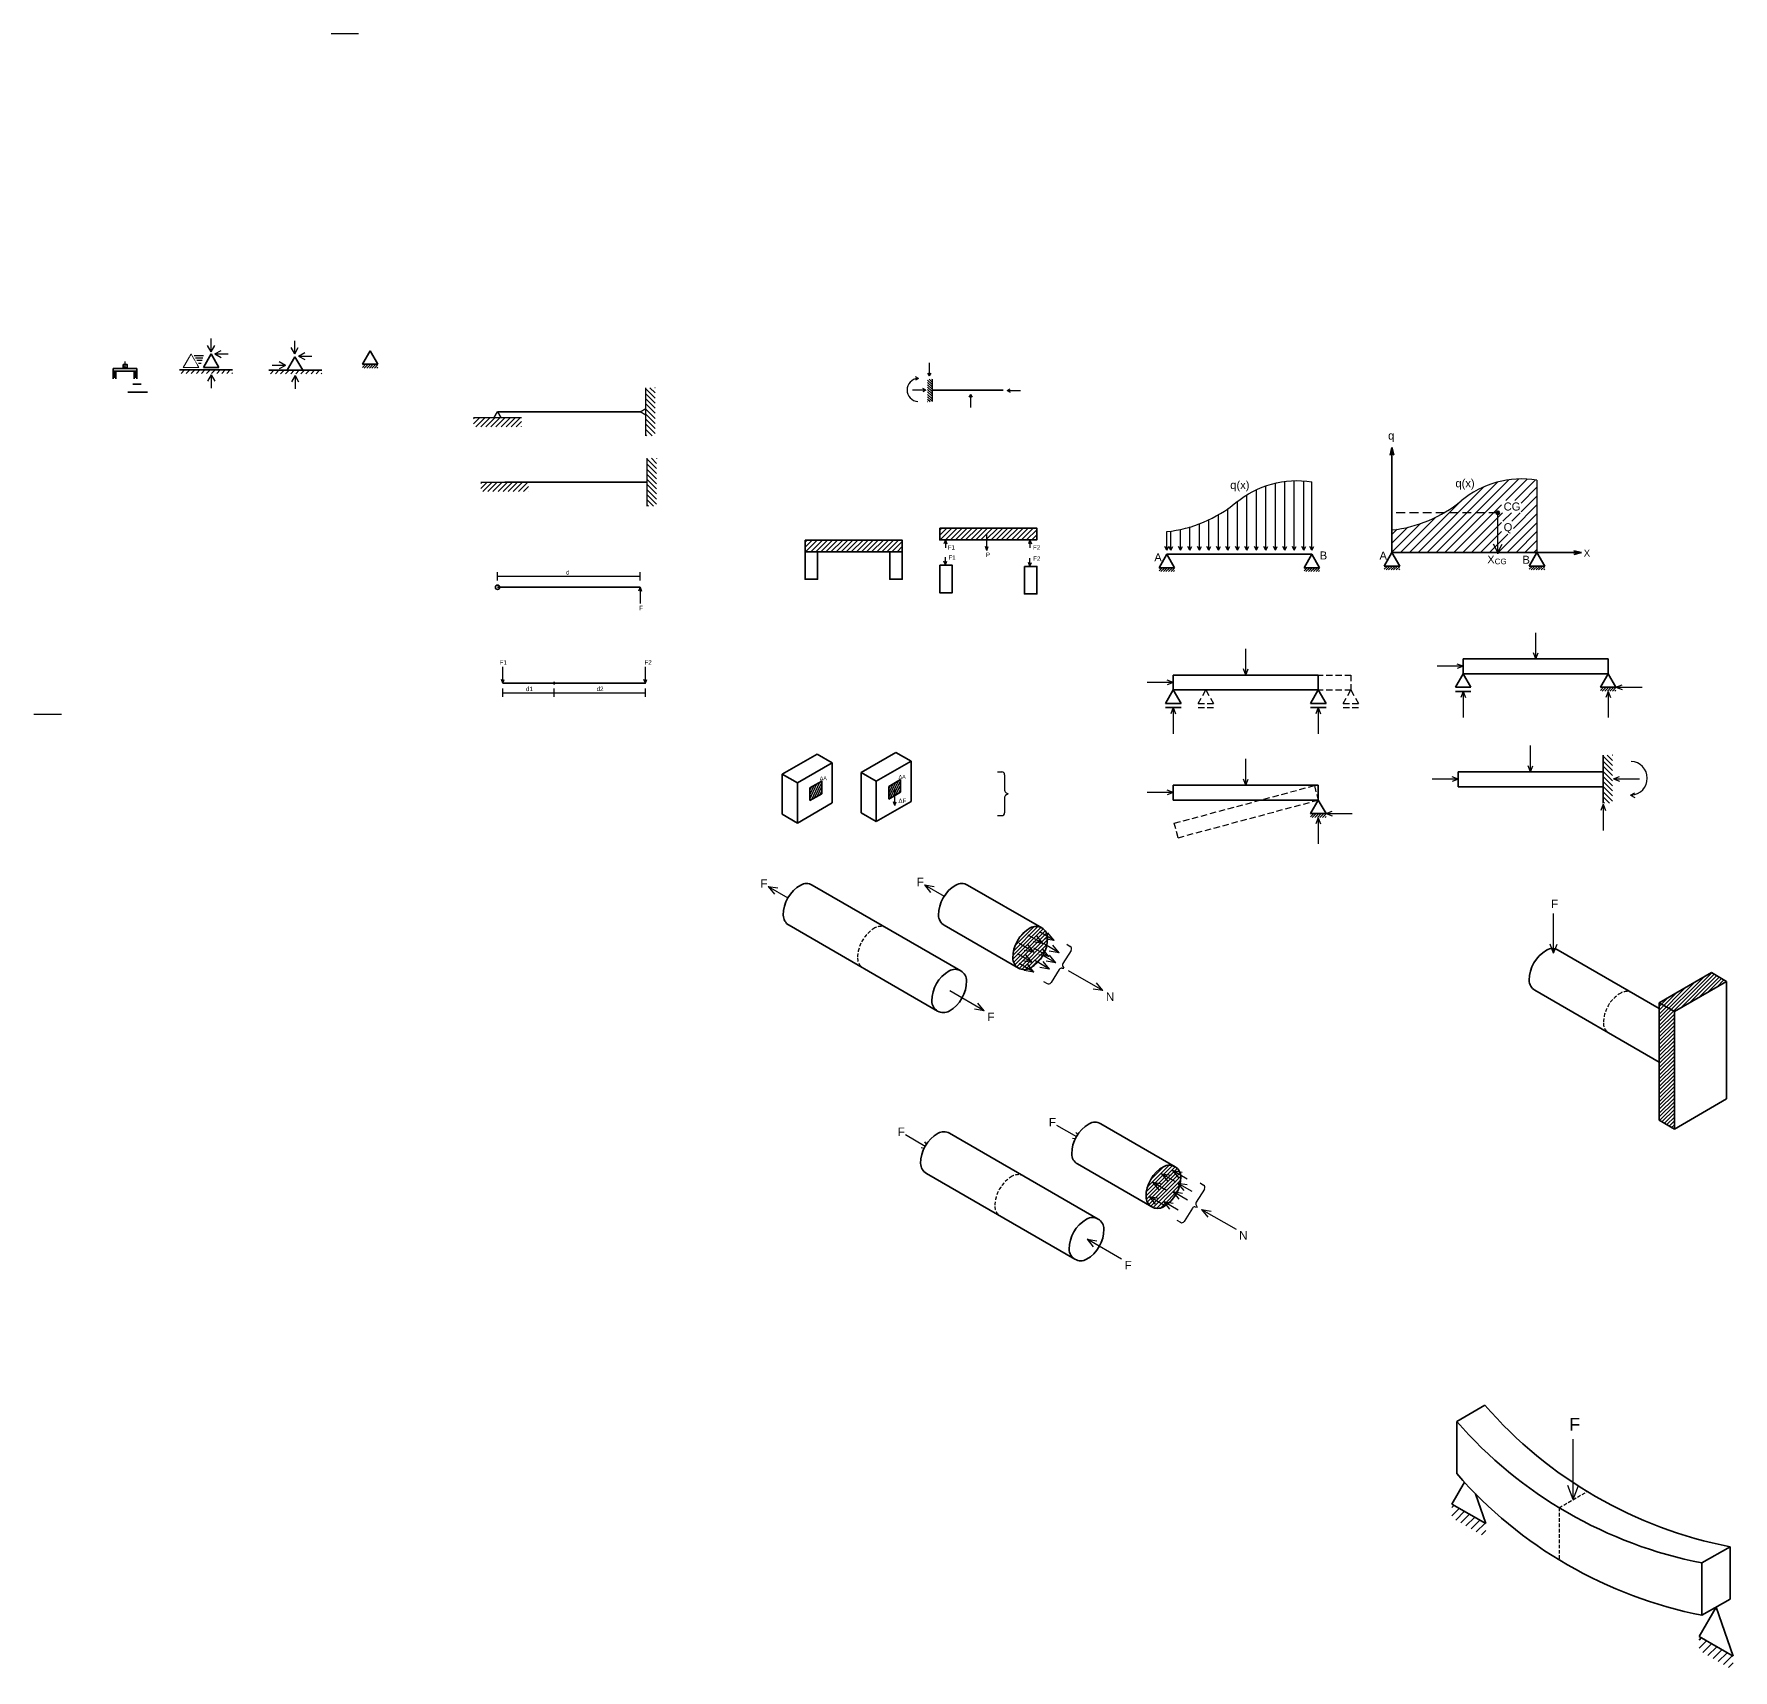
# Model space of a CAD drawing. Header units: millimetres. Extents: x 169 to 2712, y -404 to 335.
# Drawn here: x 169 to 769, y -243 to 335 of the extents above; entities that cross this region are included whole.
import ezdxf

# ---------------------------------------------------------------- set-up
doc = ezdxf.new("R2010")
doc.units = ezdxf.units.MM
doc.linetypes.add('HIDDEN2', pattern=[4.675, 3.175, -1.5])
doc.layers.add('l1', color=7, linetype='Continuous', lineweight=35)
doc.layers.add('l2', color=1, linetype='Continuous', lineweight=30)
doc.styles.get("Standard").update_dxf_attribs({"font": 'txt.shx'})

msp = doc.modelspace()

# ---------------------------------------------------------------- hatches: boundary and pattern name
h = msp.add_hatch()
h.set_pattern_fill('ANSI31', color=256, scale=0.1874, angle=270, style=0)
h.set_pattern_definition([(315, (391.9107, 340.825), (0.4207241, 0.4207241), [])])
h.paths.add_polyline_path([(486.06, 210.54), (486.06, 207.97), (486.06, 205.28), (484.52, 205.28), (484.52, 213.22), (486.06, 213.22)])
h = msp.add_hatch()
h.set_pattern_fill('ANSI31', color=256, scale=0.4, angle=90, style=0)
h.set_pattern_definition([(135, (585.8133, -79.1683), (-0.8980256, -0.8980256), [])])
h.paths.add_polyline_path([(384.84, 198.92), (384.84, 204.41), (384.84, 210.15), (388.14, 210.15), (388.14, 193.19), (384.84, 193.19)])
h = msp.add_hatch()
h.set_pattern_fill('ANSI31', color=256, scale=0.4, style=0)
h.set_pattern_definition([(45, (51.63, -1.2919), (-0.8980256, 0.8980256), [])])
h.paths.add_polyline_path([(329.72, 199.68), (335.21, 199.68), (340.94, 199.68), (340.94, 196.38), (323.99, 196.38), (323.99, 199.68)])
h = msp.add_hatch()
h.set_pattern_fill('ANSI31', color=256, scale=0.4, angle=90, style=0)
h.set_pattern_definition([(135, (586.3533, -104.0783), (-0.8980256, -0.8980256), [])])
h.paths.add_polyline_path([(385.38, 174.01), (385.38, 179.5), (385.38, 185.24), (388.68, 185.24), (388.68, 168.28), (385.38, 168.28)])
h = msp.add_hatch()
h.set_pattern_fill('ANSI31', color=256, scale=0.4, style=0)
h.set_pattern_definition([(45, (54.1612, -24.2106), (-0.8980256, 0.8980256), [])])
h.paths.add_polyline_path([(332.25, 176.76), (337.74, 176.76), (343.47, 176.76), (343.47, 173.46), (326.52, 173.46), (326.52, 176.76)])
h = msp.add_hatch()
h.set_pattern_fill('ANSI31', color=256, scale=0.7, style=0)
h.paths.add_polyline_path([(667.06, 165.95), (685.47, 165.95, 0.414214), (686.06, 165.35), (686.06, 151.91), (648.66, 151.91), (648.66, 159.9, 0.106777)])
h.paths.add_polyline_path([(678.31, 173.72, -0.166737), (699.91, 177.52), (699.91, 151.91), (686.06, 151.91), (686.06, 165.35, 2.414214), (685.47, 165.95), (667.06, 165.95, 0.040294), (673.11, 170.18, -0.041852), (677.75, 173.4), (678.31, 173.4)])
h.paths.add_polyline_path([(687.43, 158.47), (691.6, 158.47), (691.6, 162.98), (687.43, 162.98)], flags=16)
h.paths.add_polyline_path([(687.43, 165.97), (694.32, 165.97), (694.32, 170.31), (687.43, 170.31)], flags=16)
h = msp.add_hatch(color=256)
h.paths.add_polyline_path([(685.47, 165.95, -2.414214), (686.06, 165.35), (686.06, 165.95)])
h.paths.add_polyline_path([(685.47, 165.95), (686.06, 165.95), (686.06, 165.35, -0.414214)])
h = msp.add_hatch()
h.set_pattern_fill('ANSI31', color=256, scale=0.4, style=0)
h.paths.add_polyline_path([(441.19, 156.35), (475.49, 156.35), (475.49, 152.2), (471.14, 152.2), (445.59, 152.2), (441.19, 152.2)])
h = msp.add_hatch()
h.set_pattern_fill('ANSI31', color=256, scale=0.4, style=0)
h.set_pattern_definition([(45, (47.606, 4.1989), (-0.8980256, 0.8980256), [])])
h.paths.add_polyline_path([(488.79, 160.55), (523.1, 160.55), (523.1, 156.4), (488.79, 156.4)])
msp.add_hatch(color=256).paths.add_polyline_path([(352.76, 105.74, 1), (352.2, 105.74, 1)])
h = msp.add_hatch()
h.set_pattern_fill('ANSI31', color=256, scale=0.2, angle=20, style=0)
h.paths.add_polyline_path([(442.88, 68.71), (447.02, 71.1), (447.05, 71.1), (447.05, 66.67), (442.88, 64.26)])
h = msp.add_hatch()
h.set_pattern_fill('ANSI31', color=256, scale=0.2, angle=20, style=0)
h.set_pattern_definition([(65, (27.8735, 0.536), (-0.57550544, 0.2683626), [])])
h.paths.add_polyline_path([(470.75, 69.25), (474.89, 71.64), (474.92, 71.64), (474.92, 67.21), (470.75, 64.8)])
h = msp.add_hatch()
h.set_pattern_fill('ANSI31', color=256, scale=0.3, style=0)
h.paths.add_polyline_path([(514.61, 8.58, -0.267949), (520.76, 19.23, -0.267949), (524.86, 19.23, -0.234932), (526.88, 16.19, -0.031062), (526.91, 15.68, -0.009283), (526.9, 15.23, -0.046422), (526.61, 12.97, -0.045876), (525.91, 10.82, -0.01578), (525.58, 10.12, -0.013606), (525.27, 9.53, -0.001469), (525.23, 9.47, -0.060699), (523.43, 7.1, -0.06543), (520.91, 5.12, -0.00347), (520.76, 5.03, -0.038212), (520.2, 4.76, -0.227408), (516.66, 5.03, -0.267949)])
h = msp.add_hatch()
h.set_pattern_fill('ANSI31', color=256, scale=0.3, style=0)
h.paths.add_polyline_path([(743.15, -7.2), (761.6, 3.45), (766.94, 0.36), (748.49, -10.29)])
h.paths.add_polyline_path([(743.15, -7.2), (748.49, -10.29), (748.49, -51.83), (743.15, -48.74), (743.15, -28.17), (743.15, -9.23)])
h = msp.add_hatch()
h.set_pattern_fill('ANSI31', color=256, scale=0.3, style=0)
h.paths.add_polyline_path([(561.71, -75.79, -0.267949), (567.86, -65.14, -0.267949), (571.96, -65.14, -0.15223), (573.61, -66.93), (571.1, -66.52), (573.98, -68.18, -0.031061), (574.01, -68.69, -0.048722), (573.78, -71.07), (572.86, -70.92), (573.6, -71.82, -0.051603), (572.71, -74.19), (571.16, -73.93), (572.17, -75.16, -0.070404), (569.96, -77.81), (567.86, -77.47), (568.86, -78.69, -0.024264), (567.86, -79.34, -0.267949), (563.76, -79.34, -0.267949)])
at = {"layer": 'l1'}
h = msp.add_hatch(dxfattribs=at)
h.set_pattern_fill('ANSI31', color=256, scale=0.4, style=0)
h.paths.add_polyline_path([(220.07, 216.45), (238.73, 216.45), (238.73, 215.22), (220.07, 215.22)])
h = msp.add_hatch(dxfattribs=at)
h.set_pattern_fill('ANSI31', color=256, scale=0.4, style=0)
h.set_pattern_definition([(45, (31.5661, -0.1191), (-0.8980256, 0.8980256), [])])
h.paths.add_polyline_path([(251.63, 216.33), (270.3, 216.33), (270.3, 215.1), (251.63, 215.1)])
h = msp.add_hatch(dxfattribs=at)
h.set_pattern_fill('ANSI31', color=256, scale=0.2, style=0)
h.paths.add_polyline_path([(284.7, 218.48), (290.19, 218.48), (290.19, 217.1), (284.7, 217.1)])
h = msp.add_hatch(dxfattribs=at)
h.set_pattern_fill('ANSI31', color=256, scale=1.057, angle=45, style=0)
h.paths.add_polyline_path([(686.27, 165.95, 1), (685.86, 165.95, 1)])
h = msp.add_hatch(dxfattribs=at)
h.set_pattern_fill('ANSI31', color=256, scale=0.2, style=0)
h.set_pattern_definition([(45, (281.60866, -71.9204), (-0.4490128, 0.4490128), [])])
h.paths.add_polyline_path([(566.31, 146.56), (571.8, 146.56), (571.8, 145.18), (566.31, 145.18)])
h = msp.add_hatch(dxfattribs=at)
h.set_pattern_fill('ANSI31', color=256, scale=0.2, style=0)
h.set_pattern_definition([(45, (332.8664, -71.9204), (-0.4490128, 0.4490128), [])])
h.paths.add_polyline_path([(617.57, 146.56), (623.06, 146.56), (623.06, 145.18), (617.57, 145.18)])
h = msp.add_hatch(dxfattribs=at)
h.set_pattern_fill('ANSI31', color=256, scale=0.2, style=0)
h.set_pattern_definition([(45, (361.2089, -71.3174), (-0.4490128, 0.4490128), [])])
h.paths.add_polyline_path([(645.91, 147.16), (651.4, 147.16), (651.4, 145.78), (645.91, 145.78)])
h = msp.add_hatch(dxfattribs=at)
h.set_pattern_fill('ANSI31', color=256, scale=0.2, style=0)
h.set_pattern_definition([(45, (412.4667, -71.3174), (-0.4490128, 0.4490128), [])])
h.paths.add_polyline_path([(697.17, 147.16), (702.66, 147.16), (702.66, 145.78), (697.17, 145.78)])
h = msp.add_hatch(dxfattribs=at)
h.set_pattern_fill('ANSI31', color=256, scale=0.2, style=0)
h.set_pattern_definition([(45, (437.66004, -114.1662), (-0.4490128, 0.4490128), [])])
h.paths.add_polyline_path([(722.36, 104.31), (727.85, 104.31), (727.85, 102.93), (722.36, 102.93)])
h = msp.add_hatch(dxfattribs=at)
h.set_pattern_fill('ANSI31', color=256, scale=0.4, angle=90, style=0)
h.set_pattern_definition([(135, (924.2673, -209.026), (-0.8980256, -0.8980256), [])])
h.paths.add_polyline_path([(723.3, 69.07), (723.3, 74.55), (723.3, 80.29), (726.59, 80.29), (726.59, 63.33), (723.3, 63.33)])
h = msp.add_hatch(dxfattribs=at)
h.set_pattern_fill('ANSI31', color=256, scale=0.2, style=0)
h.set_pattern_definition([(45, (335.1445, -158.7906), (-0.4490128, 0.4490128), [])])
h.paths.add_polyline_path([(619.85, 59.69), (625.34, 59.69), (625.34, 58.31), (619.85, 58.31)])
h = msp.add_hatch(dxfattribs=at)
h.set_pattern_fill('ANSI31', color=256, scale=0.638137, style=0)
h.set_pattern_definition([(45, (-119.4965, 82.3208), (-1.4326586, 1.4326586), [])])
h.paths.add_polyline_path([(669.85, -184.36), (681.86, -191.3), (681.86, -196.19), (669.85, -189.25)])
h = msp.add_hatch(dxfattribs=at)
h.set_pattern_fill('ANSI31', color=256, scale=0.638137, style=0)
h.set_pattern_definition([(45, (-32.1396, 35.4723), (-1.4326586, 1.4326586), [])])
h.paths.add_polyline_path([(757.21, -231.21), (769.22, -238.15), (769.22, -243.03), (757.21, -236.1)])

# ---------------------------------------------------------------- linework, layer by layer
for p, q in [((283.32, 335.19), (273.6, 335.19)), ((225.17, 221.57), (228.54, 221.57)), ((225.68, 220.72), (228.27, 220.72)), ((226.14, 219.93), (228.01, 219.93)), ((226.76, 218.85), (227.66, 218.85)), ((486.06, 213.22), (486.06, 205.28)), ((384.84, 193.19), (384.84, 210.15)), ((323.99, 199.68), (340.94, 199.68)), ((331.32, 199.68), (332.47, 201.67)), ((332.47, 201.67), (333.62, 199.68)), ((382.85, 201.67), (384.84, 202.82)), ((384.84, 200.52), (382.85, 201.67)), ((385.38, 168.28), (385.38, 185.24)), ((326.52, 176.76), (343.47, 176.76)), ((699.91, 177.52), (699.91, 151.91)), ((648.66, 159.9), (648.66, 151.91)), ((332.47, 142.09), (332.47, 145.01)), ((382.85, 142.09), (382.85, 145.01)), ((332.47, 143.55), (382.85, 143.55)), ((334.25, 103.85), (334.25, 100.93)), ((334.25, 102.39), (352.49, 102.39)), ((352.49, 100.93), (352.49, 103.85)), ((352.49, 102.39), (384.77, 102.39)), ((384.77, 100.93), (384.77, 103.85)), ((178.31, 94.63), (168.59, 94.63)), ((509.26, 74.4), (510.73, 74.4)), ((511.73, 73.4), (511.73, 67.9)), ((512.26, 67.02), (512.92, 66.66)), ((512.26, 66.31), (512.92, 66.66)), ((511.73, 65.43), (511.73, 59.93)), ((509.26, 58.93), (510.73, 58.93)), ((533.72, 13.48), (534.95, 12.7)), ((494.82, 4.9), (491.56, 6.78)), ((535.27, 11.32), (532.36, 6.66)), ((525.51, 0.35), (526.75, -0.42)), ((531.05, 4.56), (528.13, -0.1)), ((531.96, 5.03), (532.71, 4.98)), ((532.34, 5.63), (532.71, 4.98)), ((580.81, -70.89), (582.05, -71.67)), ((582.37, -73.04), (579.45, -77.71)), ((572.61, -84.02), (573.85, -84.79)), ((578.14, -79.81), (575.23, -84.47)), ((579.06, -79.34), (579.81, -79.39)), ((579.44, -78.74), (579.81, -79.39))]:
    msp.add_line(p, q)
at = {"linetype": 'HIDDEN2'}
msp.add_line((686.06, 165.95), (648.66, 165.95), dxfattribs=at)
at = {"linetype": 'HIDDEN2', "ltscale": 0.7}
for p, q in [((582.86, 108.63), (634.12, 108.63)), ((634.12, 108.63), (634.12, 103.34)), ((580.11, 98.58), (582.86, 103.34)), ((582.86, 103.34), (634.12, 103.34)), ((582.86, 103.34), (585.6, 98.58)), ((631.37, 98.58), (634.12, 103.34)), ((634.12, 103.34), (636.86, 98.58)), ((580.11, 98.58), (585.6, 98.58)), ((580.11, 97.11), (585.6, 97.11)), ((631.37, 98.58), (636.86, 98.58)), ((631.37, 97.11), (636.86, 97.11)), ((571.72, 56.25), (621.22, 69.55)), ((621.22, 69.55), (622.59, 64.44)), ((573.09, 51.14), (622.59, 64.44)), ((573.09, 51.14), (571.72, 56.25))]:
    msp.add_line(p, q, dxfattribs=at)
for centre, radius, start, end in [((694.65, 144.13), 33.81, 81.04862, 129.59511), ((643.87, 205.52), 45.87, 275.98638, 309.59511), ((510.73, 73.4), 1, 0, 90), ((512.73, 67.9), 1, 180, 241.92751), ((512.73, 65.43), 1, 118.07249, 180), ((510.73, 59.93), 1, 270, 0), ((534.42, 11.85), 1, 327.99595, 57.99595), ((533.2, 6.13), 1, 147.99595, 209.92346), ((531.9, 4.03), 1, 86.06843, 147.99595), ((527.28, 0.43), 1, 237.99595, 327.99595), ((581.52, -72.51), 1, 327.99595, 57.99595), ((580.3, -78.24), 1, 147.99595, 209.92346), ((578.99, -80.34), 1, 86.06843, 147.99595), ((574.38, -83.94), 1, 237.99595, 327.99595)]:
    msp.add_arc(centre, radius, start, end)
at = {"layer": 'l1'}
for p, q in [((284.7, 218.48), (287.45, 223.23)), ((287.45, 223.23), (290.19, 218.48)), ((196.62, 217), (204.95, 217)), ((196.62, 217), (196.62, 216.04)), ((204.95, 217), (204.95, 216.04)), ((220.07, 216.45), (238.73, 216.45)), ((228.48, 217.34), (231.22, 222.09)), ((228.48, 217.34), (233.97, 217.34)), ((231.22, 222.09), (233.97, 217.34)), ((251.63, 216.33), (270.3, 216.33)), ((258.1, 216.33), (260.84, 221.09)), ((258.1, 216.33), (263.59, 216.33)), ((260.84, 221.09), (263.59, 216.33)), ((284.7, 218.48), (290.19, 218.48)), ((196.62, 216.04), (204.95, 216.04)), ((196.62, 216.04), (196.62, 213.32)), ((197.58, 216.04), (197.58, 213.32)), ((203.49, 211.38), (206.48, 211.38)), ((204, 216.04), (204, 213.32)), ((204.95, 216.04), (204.95, 213.32)), ((201.73, 208.55), (208.78, 208.55)), ((486.06, 209.25), (511.26, 209.25)), ((332.47, 201.67), (382.85, 201.67)), ((648.66, 189), (648.02, 186.37)), ((648.66, 151.91), (648.66, 189)), ((648.66, 189), (649.29, 186.37)), ((335, 176.76), (385.38, 176.76)), ((566.31, 146.56), (569.06, 151.31)), ((569.06, 151.31), (620.31, 151.31)), ((569.06, 151.31), (571.8, 146.56)), ((617.57, 146.56), (620.31, 151.31)), ((620.31, 151.31), (623.06, 146.56)), ((645.91, 147.16), (648.66, 151.91)), ((648.66, 151.91), (715.6, 151.91)), ((648.66, 151.91), (651.4, 147.16)), ((686.06, 152.44), (686.06, 151.47)), ((697.17, 147.16), (699.91, 151.91)), ((699.91, 151.91), (702.66, 147.16)), ((715.6, 151.91), (712.96, 152.55)), ((715.6, 151.91), (712.96, 151.28)), ((566.31, 146.56), (571.8, 146.56)), ((617.57, 146.56), (623.06, 146.56)), ((645.91, 147.16), (651.4, 147.16)), ((697.17, 147.16), (702.66, 147.16)), ((332.47, 139.65), (382.85, 139.65)), ((673.85, 109.07), (673.85, 114.36)), ((673.85, 114.36), (725.11, 114.36)), ((725.11, 114.36), (725.11, 109.07)), ((571.33, 103.34), (571.33, 108.63)), ((571.33, 108.63), (622.59, 108.63)), ((622.59, 108.63), (622.59, 103.34)), ((671.11, 104.31), (673.85, 109.07)), ((673.85, 109.07), (725.11, 109.07)), ((673.85, 109.07), (676.59, 104.31)), ((722.36, 104.31), (725.11, 109.07)), ((725.11, 109.07), (727.85, 104.31)), ((334.34, 105.74), (352.2, 105.74)), ((352.76, 105.74), (384.73, 105.74)), ((568.59, 98.58), (571.33, 103.34)), ((571.33, 103.34), (622.59, 103.34)), ((571.33, 103.34), (574.08, 98.58)), ((619.85, 98.58), (622.59, 103.34)), ((622.59, 103.34), (625.34, 98.58)), ((671.11, 104.31), (676.59, 104.31)), ((671.11, 102.84), (676.59, 102.84)), ((722.36, 104.31), (727.85, 104.31)), ((568.59, 98.58), (574.08, 98.58)), ((568.59, 97.11), (574.08, 97.11)), ((619.85, 98.58), (625.34, 98.58)), ((619.85, 97.11), (625.34, 97.11)), ((433.13, 73.6), (445.43, 80.71)), ((445.43, 80.71), (450.77, 77.62)), ((461, 74.14), (473.3, 81.24)), ((466.34, 71.06), (478.64, 78.16)), ((473.3, 81.24), (478.64, 78.16)), ((478.64, 63.96), (478.64, 78.16)), ((723.3, 63.33), (723.3, 80.29)), ((433.13, 59.4), (433.13, 73.6)), ((433.13, 73.6), (438.47, 70.52)), ((438.47, 70.52), (450.77, 77.62)), ((450.77, 63.42), (450.77, 77.62)), ((461, 59.94), (461, 74.14)), ((461, 74.14), (466.34, 71.06)), ((672.04, 69.17), (672.04, 74.46)), ((672.04, 74.46), (723.3, 74.46)), ((723.3, 74.46), (723.3, 69.17)), ((438.47, 56.32), (438.47, 70.52)), ((442.88, 68.71), (447.05, 71.12)), ((442.88, 64.26), (442.88, 68.71)), ((442.88, 64.26), (447.05, 66.67)), ((447.05, 66.67), (447.05, 71.12)), ((466.34, 56.85), (466.34, 71.06)), ((470.75, 69.25), (474.92, 71.66)), ((470.75, 64.8), (470.75, 69.25)), ((470.75, 64.8), (474.92, 67.21)), ((474.92, 67.21), (474.92, 71.66)), ((571.33, 64.44), (571.33, 69.73)), ((571.33, 69.73), (622.59, 69.73)), ((622.59, 69.73), (622.59, 64.44)), ((672.04, 69.17), (723.3, 69.17)), ((438.47, 56.32), (450.77, 63.42)), ((466.34, 56.85), (478.64, 63.96)), ((571.33, 64.44), (622.59, 64.44)), ((619.85, 59.69), (622.59, 64.44)), ((622.59, 64.44), (625.34, 59.69)), ((438.47, 56.32), (433.13, 59.4)), ((466.34, 56.85), (461, 59.94)), ((619.85, 59.69), (625.34, 59.69)), ((443.73, 34.39), (496.24, 4.07)), ((498.61, 34.39), (524.86, 19.23)), ((488.04, -10.13), (435.53, 20.19)), ((516.66, 5.03), (490.41, 20.19)), ((707.41, 11.4), (743.15, -9.23)), ((743.15, -7.2), (761.6, 3.45)), ((748.49, -10.29), (766.94, 0.36)), ((761.6, 3.45), (766.94, 0.36)), ((766.94, -41.18), (766.94, 0.36)), ((743.15, -28.17), (699.21, -2.8)), ((743.15, -48.74), (743.15, -7.2)), ((743.15, -7.2), (748.49, -10.29)), ((748.49, -51.83), (748.49, -10.29)), ((748.49, -51.83), (766.94, -41.18)), ((492.28, -53.35), (544.79, -83.67)), ((545.71, -49.98), (571.96, -65.14)), ((748.49, -51.83), (743.15, -48.74)), ((563.76, -79.34), (537.51, -64.18)), ((536.59, -97.87), (484.08, -67.55)), ((671.55, -155.15), (681.47, -149.42)), ((671.55, -155.15), (671.55, -173.61)), ((669.85, -184.36), (674.29, -176.67)), ((669.85, -184.36), (681.86, -191.3)), ((681.86, -191.3), (678.23, -180.81)), ((758.25, -205.21), (768.18, -199.48)), ((768.18, -199.48), (768.18, -217.94)), ((758.25, -205.21), (758.25, -223.67)), ((757.21, -231.21), (763.21, -220.81)), ((758.25, -223.67), (768.18, -217.94)), ((769.22, -238.15), (763.21, -220.81)), ((757.21, -231.21), (769.22, -238.15))]:
    msp.add_line(p, q, dxfattribs=at)
at = {"layer": 'l1', "linetype": 'HIDDEN2', "lineweight": 0, "ltscale": 0.1}
for p, q in [((221.37, 217.34), (224.12, 222.09)), ((221.37, 217.34), (226.86, 217.34)), ((224.12, 222.09), (226.86, 217.34))]:
    msp.add_line(p, q, dxfattribs=at)
at = {"layer": 'l1', "linetype": 'HIDDEN2', "lineweight": 25, "ltscale": 0.4}
for q in [(717.69, -179.94), (707.76, -204.12)]:
    msp.add_line((707.76, -185.66), q, dxfattribs=at)
at = {"layer": 'l1', "color": 1}
msp.add_lwpolyline([(200.08, 218.43), (200.08, 217), (201.5, 217), (201.5, 218.43), (200.08, 218.43)], dxfattribs=at)
at = {"layer": 'l1'}
for points in [[(441.19, 156.35), (475.49, 156.35), (475.49, 152.2), (441.19, 152.2)], [(488.79, 160.55), (523.1, 160.55), (523.1, 156.4), (488.79, 156.4)], [(441.18, 152.2), (445.59, 152.2), (445.59, 142.49), (441.18, 142.49)], [(471.14, 152.2), (475.54, 152.2), (475.54, 142.49), (471.14, 142.49)], [(488.78, 147.43), (493.19, 147.43), (493.19, 137.73), (488.78, 137.73)], [(518.74, 147.02), (523.15, 147.02), (523.15, 137.31), (518.74, 137.31)]]:
    msp.add_lwpolyline(points, close=True, dxfattribs=at)
for points in [[(768.18, -199.48, -0.166915), (681.47, -149.42, 5.42494)], [(758.25, -205.21, -0.166915), (671.55, -155.15, 5.42494)], [(758.25, -223.67, -0.166915), (671.55, -173.61, 5.42494)]]:
    msp.add_lwpolyline(points, format="xyb", dxfattribs=at)
for centre, radius in [((686.06, 165.95), 0.595), ((332.47, 139.65), 0.776), ((352.48, 105.74), 0.282)]:
    msp.add_circle(centre, radius, dxfattribs=at)
for centre, radius, start, end in [((445.78, 23.74), 12.3, 120, 180), ((441.68, 30.84), 4.1, 59.99999, 119.99999), ((500.66, 23.74), 12.3, 120, 180), ((496.56, 30.84), 4.1, 59.99999, 119.99999), ((437.58, 23.74), 4.1, 180, 240), ((492.46, 23.74), 4.1, 180, 240), ((522.81, 15.68), 4.1, 359.99999, 359.99999), ((522.81, 15.68), 4.1, 359.99999, 119.99999), ((514.61, 15.68), 12.3, 300, 360), ((518.71, 8.58), 4.1, 180, 300), ((709.46, 0.75), 12.3, 120, 180), ((705.36, 7.85), 4.1, 59.99999, 119.99999), ((498.29, -6.58), 12.3, 120, 180), ((494.19, 0.52), 4.1, 359.99999, 359.99999), ((494.19, 0.52), 4.1, 359.99999, 119.99999), ((485.99, 0.52), 12.3, 300, 360), ((701.26, 0.75), 4.1, 180, 240), ((490.09, -6.58), 4.1, 180, 300), ((494.33, -64), 12.3, 120, 180), ((490.23, -56.9), 4.1, 59.99999, 119.99999), ((547.75, -60.63), 12.3, 120, 180), ((543.66, -53.53), 4.1, 59.99999, 119.99999), ((486.13, -64), 4.1, 180, 240), ((539.56, -60.63), 4.1, 180, 240), ((569.91, -68.69), 4.1, 359.99999, 359.99999), ((569.91, -68.69), 4.1, 359.99999, 119.99999), ((561.71, -68.69), 12.3, 300, 360), ((565.81, -75.79), 4.1, 180, 300), ((546.84, -94.32), 12.3, 120, 180), ((542.74, -87.22), 4.1, 359.99999, 359.99999), ((542.74, -87.22), 4.1, 359.99999, 119.99999), ((534.54, -87.22), 12.3, 300, 360), ((538.64, -94.32), 4.1, 180, 300)]:
    msp.add_arc(centre, radius, start, end, dxfattribs=at)
at = {"layer": 'l1', "linetype": 'HIDDEN2', "lineweight": 25, "ltscale": 0.4}
for centre, radius, start, end in [((472.04, 8.58), 12.3, 120, 180), ((467.94, 15.68), 4.1, 60, 119.99999), ((463.84, 8.58), 4.1, 180, 239.99999), ((735.71, -14.41), 12.3, 120, 180), ((731.61, -7.31), 4.1, 60, 119.99999), ((727.51, -14.41), 4.1, 180, 239.99999), ((520.58, -79.16), 12.3, 120, 180), ((516.48, -72.06), 4.1, 60, 119.99999), ((512.38, -79.16), 4.1, 180, 239.99999)]:
    msp.add_arc(centre, radius, start, end, dxfattribs=at)
at = {"layer": 'l1', "ltscale": 0.4}
for centre in [(526.91, 8.58), (574.01, -75.79)]:
    msp.add_arc(centre, 12.3, 120, 180, dxfattribs=at)
at = {"layer": 'l2'}
for p, q in [((231.22, 222.84), (229.97, 225.08)), ((231.22, 222.84), (231.22, 227.51)), ((231.22, 222.84), (232.48, 225.08)), ((232.57, 222.09), (234.81, 223.35)), ((260.79, 222.13), (259.53, 224.37)), ((260.79, 222.13), (260.79, 226.79)), ((260.79, 222.13), (262.04, 224.37)), ((262.13, 221.38), (264.37, 222.63)), ((200.79, 217), (200.37, 217.57)), ((200.79, 217), (200.79, 219.39)), ((200.79, 217), (201.21, 217.57)), ((232.57, 222.09), (237.23, 222.09)), ((232.57, 222.09), (234.81, 220.84)), ((257.46, 218.08), (252.8, 218.08)), ((257.46, 218.08), (255.22, 219.34)), ((257.46, 218.08), (255.22, 216.83)), ((262.13, 221.38), (266.79, 221.38)), ((262.13, 221.38), (264.37, 220.12)), ((485.21, 214.34), (485.21, 219)), ((197.09, 216.04), (196.67, 215.47)), ((197.09, 216.04), (197.09, 213.66)), ((197.09, 216.04), (197.52, 215.47)), ((204.48, 216.04), (204.06, 215.47)), ((204.48, 216.04), (204.48, 213.66)), ((204.48, 216.04), (204.9, 215.47)), ((231.22, 214.71), (229.97, 212.47)), ((231.22, 214.71), (231.22, 210.04)), ((231.22, 214.71), (232.48, 212.47)), ((260.88, 214.47), (259.63, 212.23)), ((260.88, 214.47), (260.88, 209.8)), ((260.88, 214.47), (262.14, 212.23)), ((481.27, 213.43), (480.24, 214.01)), ((481.27, 213.43), (480.24, 212.85)), ((485.21, 214.34), (484.63, 215.37)), ((485.21, 214.34), (485.79, 215.37)), ((483.87, 209.3), (479.21, 209.3)), ((483.87, 209.3), (482.84, 209.88)), ((483.87, 209.3), (482.84, 208.73)), ((499.68, 207.81), (499.11, 206.78)), ((499.68, 207.81), (499.68, 203.15)), ((499.68, 207.81), (500.26, 206.78)), ((512.66, 209.23), (513.69, 209.81)), ((512.66, 209.23), (517.33, 209.23)), ((512.66, 209.23), (513.69, 208.65)), ((604.08, 152.7), (604.08, 175.49)), ((607.43, 152.7), (607.43, 176.43)), ((610.79, 152.7), (610.79, 177.01)), ((614.14, 152.7), (614.14, 177.26)), ((617.5, 152.7), (617.5, 177.19)), ((620.31, 152.7), (620.31, 176.92)), ((594.01, 152.7), (594.01, 169.94)), ((597.36, 152.7), (597.36, 172.3)), ((600.72, 152.7), (600.72, 174.12)), ((583.94, 152.7), (583.94, 163.54)), ((587.3, 152.7), (587.3, 165.3)), ((590.65, 152.7), (590.65, 167.44)), ((686.06, 151.91), (686.06, 165.95)), ((490.77, 156.4), (490.26, 155.05)), ((490.77, 156.4), (490.77, 153.58)), ((490.77, 156.4), (491.28, 155.05)), ((505.42, 152.66), (505.42, 158.45)), ((520.67, 156.4), (520.16, 155.05)), ((520.67, 156.4), (520.67, 153.58)), ((520.67, 156.4), (521.18, 155.05)), ((570.52, 152.7), (570.52, 159.53)), ((573.87, 152.7), (573.87, 160.09)), ((577.23, 152.7), (577.23, 160.95)), ((580.58, 152.7), (580.58, 162.1)), ((490.77, 147.52), (490.77, 150.34)), ((505.42, 152.66), (504.91, 154)), ((505.42, 152.66), (505.93, 154)), ((569.06, 152.7), (568.36, 154.04)), ((569.06, 152.7), (569.75, 154.04)), ((570.52, 152.7), (569.82, 154.04)), ((570.52, 152.7), (571.21, 154.04)), ((573.87, 152.7), (573.18, 154.04)), ((573.87, 152.7), (574.56, 154.04)), ((577.23, 152.7), (576.54, 154.04)), ((577.23, 152.7), (577.92, 154.04)), ((580.58, 152.7), (579.89, 154.04)), ((580.58, 152.7), (581.28, 154.04)), ((583.94, 152.7), (583.25, 154.04)), ((583.94, 152.7), (584.63, 154.04)), ((587.3, 152.7), (586.6, 154.04)), ((587.3, 152.7), (587.99, 154.04)), ((590.65, 152.7), (589.96, 154.04)), ((590.65, 152.7), (591.34, 154.04)), ((594.01, 152.7), (593.32, 154.04)), ((594.01, 152.7), (594.7, 154.04)), ((597.36, 152.7), (596.67, 154.04)), ((597.36, 152.7), (598.06, 154.04)), ((600.72, 152.7), (600.03, 154.04)), ((600.72, 152.7), (601.41, 154.04)), ((604.08, 152.7), (603.38, 154.04)), ((604.08, 152.7), (604.77, 154.04)), ((607.43, 152.7), (606.74, 154.04)), ((607.43, 152.7), (608.12, 154.04)), ((610.79, 152.7), (610.09, 154.04)), ((610.79, 152.7), (611.48, 154.04)), ((614.14, 152.7), (613.45, 154.04)), ((614.14, 152.7), (614.84, 154.04)), ((617.5, 152.7), (616.81, 154.04)), ((617.5, 152.7), (618.19, 154.04)), ((620.31, 152.7), (619.62, 154.04)), ((620.31, 152.7), (621.01, 154.04)), ((686.06, 151.91), (684.52, 154.9)), ((686.06, 151.91), (687.61, 154.9)), ((490.77, 147.52), (490.26, 148.87)), ((490.77, 147.52), (491.28, 148.87)), ((520.67, 147.11), (520.16, 148.45)), ((520.67, 147.11), (520.67, 149.92)), ((520.67, 147.11), (521.18, 148.45)), ((382.85, 139.65), (382.35, 138.3)), ((382.85, 139.65), (382.85, 133.85)), ((382.85, 139.65), (383.36, 138.3)), ((699.48, 114.36), (699.48, 123.58)), ((596.96, 108.63), (596.96, 117.85)), ((699.48, 114.36), (698.67, 116.49)), ((699.48, 114.36), (700.29, 116.49)), ((334.34, 105.74), (334.34, 111.54)), ((384.73, 105.74), (384.73, 111.54)), ((596.96, 108.63), (596.16, 110.77)), ((596.96, 108.63), (597.77, 110.77)), ((673.85, 111.71), (664.63, 111.71)), ((673.85, 111.71), (671.71, 112.52)), ((673.85, 111.71), (671.71, 110.9)), ((334.34, 105.74), (333.84, 107.09)), ((334.34, 105.74), (334.85, 107.09)), ((384.73, 105.74), (384.22, 107.09)), ((384.73, 105.74), (385.24, 107.09)), ((571.33, 105.98), (562.12, 105.98)), ((571.33, 105.98), (569.2, 106.79)), ((571.33, 105.98), (569.2, 105.18)), ((673.85, 102.84), (673.04, 100.7)), ((673.85, 102.84), (673.85, 93.62)), ((673.85, 102.84), (674.66, 100.7)), ((725.11, 102.84), (724.3, 100.7)), ((725.11, 102.84), (725.11, 93.62)), ((725.11, 102.84), (725.91, 100.7)), ((727.85, 104.31), (729.99, 105.12)), ((727.85, 104.31), (729.99, 103.51)), ((727.85, 104.31), (737.07, 104.31)), ((571.33, 97.11), (570.53, 94.97)), ((571.33, 97.11), (571.33, 87.89)), ((571.33, 97.11), (572.14, 94.97)), ((622.59, 97.11), (621.78, 94.97)), ((622.59, 97.11), (622.59, 87.89)), ((622.59, 97.11), (623.4, 94.97)), ((596.96, 69.73), (596.96, 78.95)), ((697.67, 74.46), (697.67, 83.67)), ((672.04, 71.81), (669.9, 72.62)), ((697.67, 74.46), (696.86, 76.59)), ((697.67, 74.46), (698.48, 76.59)), ((726.94, 71.92), (729.07, 72.72)), ((472.92, 62.49), (472.92, 68.28)), ((571.33, 67.09), (562.12, 67.09)), ((571.33, 67.09), (569.2, 67.89)), ((571.33, 67.09), (569.2, 66.28)), ((596.96, 69.73), (596.16, 71.87)), ((596.96, 69.73), (597.77, 71.87)), ((672.04, 71.81), (662.82, 71.81)), ((672.04, 71.81), (669.9, 71)), ((726.94, 71.92), (736.15, 71.92)), ((726.94, 71.92), (729.07, 71.11)), ((732.94, 66.18), (734.46, 67.03)), ((732.94, 66.18), (734.46, 65.33)), ((472.92, 62.49), (472.41, 63.83)), ((472.92, 62.49), (473.43, 63.83)), ((625.34, 59.69), (627.47, 60.5)), ((723.3, 62.94), (722.49, 60.8)), ((723.3, 62.94), (723.3, 53.72)), ((723.3, 62.94), (724.11, 60.8)), ((622.59, 58.21), (621.78, 56.08)), ((622.59, 58.21), (622.59, 49)), ((622.59, 58.21), (623.4, 56.08)), ((625.34, 59.69), (634.56, 59.69)), ((625.34, 59.69), (627.47, 58.88)), ((428.14, 33.92), (431.58, 33.36)), ((428.14, 33.92), (430.35, 31.23)), ((428.14, 33.92), (435.13, 29.89)), ((483.35, 34.48), (486.79, 33.91)), ((483.35, 34.48), (485.56, 31.78)), ((483.35, 34.48), (490.34, 30.44)), ((705.79, 10.28), (705.79, 24.34)), ((522.1, 10.72), (516.9, 13.72)), ((522.1, 10.72), (519.9, 13.41)), ((525.27, 13.74), (520.07, 16.74)), ((525.27, 13.74), (521.84, 14.3)), ((527.3, 9.13), (522.1, 12.13)), ((525.27, 13.74), (523.07, 16.43)), ((529.21, 14.85), (524, 17.85)), ((529.21, 14.85), (525.77, 15.41)), ((530.97, 10.45), (525.77, 13.45)), ((529.21, 14.85), (527, 17.54)), ((530.97, 10.45), (528.76, 13.14)), ((705.79, 10.28), (704.56, 13.54)), ((705.79, 10.28), (707.02, 13.54)), ((521.42, 7.03), (516.22, 10.03)), ((522.1, 3.66), (516.9, 6.66)), ((521.42, 7.03), (517.99, 7.59)), ((522.1, 10.72), (518.67, 11.28)), ((521.42, 7.03), (519.22, 9.72)), ((522.1, 3.66), (519.9, 6.36)), ((527.62, 4.68), (522.42, 7.69)), ((527.3, 9.13), (523.86, 9.69)), ((529.85, 6.89), (524.64, 9.89)), ((527.3, 9.13), (525.09, 11.83)), ((527.62, 4.68), (525.41, 7.38)), ((529.85, 6.89), (526.41, 7.45)), ((530.97, 10.45), (527.53, 11.01)), ((529.85, 6.89), (527.64, 9.58)), ((522.1, 3.66), (518.67, 4.22)), ((527.62, 4.68), (524.18, 5.25)), ((546.42, -2.92), (534.25, 4.11)), ((504.49, -10.04), (492.32, -3.02)), ((546.42, -2.92), (542.98, -2.35)), ((546.42, -2.92), (544.21, -0.22)), ((504.49, -10.04), (501.05, -9.48)), ((504.49, -10.04), (502.28, -7.35)), ((476.69, -53.82), (483.67, -57.85)), ((530.11, -50.44), (537.1, -54.48)), ((537.55, -53.77), (536.93, -53.01)), ((483.24, -58.68), (482.27, -58.52)), ((484.12, -57.14), (483.5, -56.39)), ((536.67, -55.3), (535.7, -55.14)), ((569.2, -73.65), (564, -70.65)), ((564, -70.65), (567.44, -71.21)), ((564, -70.65), (566.21, -73.34)), ((572.37, -70.63), (567.17, -67.63)), ((567.17, -67.63), (570.61, -68.19)), ((567.17, -67.63), (569.38, -70.32)), ((576.3, -69.52), (571.1, -66.52)), ((571.1, -66.52), (574.54, -67.08)), ((571.1, -66.52), (573.31, -69.21)), ((578.07, -73.92), (572.86, -70.92)), ((572.86, -70.92), (576.3, -71.48)), ((572.86, -70.92), (575.07, -73.61)), ((567.98, -78.72), (562.78, -75.72)), ((562.78, -75.72), (566.22, -76.28)), ((562.78, -75.72), (564.99, -78.42)), ((573.06, -80.47), (567.86, -77.47)), ((567.86, -77.47), (571.3, -78.03)), ((567.86, -77.47), (570.07, -80.16)), ((576.36, -76.94), (571.16, -73.93)), ((571.16, -73.93), (574.6, -74.5)), ((571.16, -73.93), (573.36, -76.63)), ((581.34, -80.26), (593.52, -87.28)), ((581.34, -80.26), (584.78, -80.82)), ((581.34, -80.26), (583.55, -82.95)), ((553.03, -97.79), (540.86, -90.76)), ((540.86, -90.76), (544.3, -91.32)), ((540.86, -90.76), (543.07, -93.45)), ((712.73, -182.8), (712.73, -161.39)), ((712.73, -182.8), (710.85, -177.84)), ((712.73, -182.8), (714.6, -177.84))]:
    msp.add_line(p, q, dxfattribs=at)
msp.add_lwpolyline([(569.06, 152.7), (569.06, 159.3, 0.147706), (593.51, 169.58, -0.21505), (620.31, 176.92)], format="xyb", dxfattribs=at)
for centre, radius, start, end in [((481.27, 209.38), 4.05, 93.29416, 267.13826), ((732.94, 72.15), 5.97, 273.29416, 87.13826)]:
    msp.add_arc(centre, radius, start, end, dxfattribs=at)

# ---------------------------------------------------------------- texts
for s, insert, char_height, width, attachment_point in [('{\\fArial|b0|i0|c0|p34;q}', (647.28, 194.66), 2.8285, 12.0619, 1), ('{\\fArial|b0|i0|c0|p34;q(x)}', (591.48, 177.21), 2.8285, 12.0619, 1), ('{\\fArial|b0|i0|c0|p34;q(x)}', (671.08, 177.82), 2.8285, 12.0619, 1), ('{\\fArial|b0|i0|c0|p34;CG}', (688.13, 169.6), 2.8285, 12.0619, 1), ('{\\fArial|b0|i0|c0|p34;Q}', (688.13, 162.28), 2.8285, 12.0619, 1), ('{\\fArial|b0|i0|c0|p34;F1}', (491.63, 154.52), 1.5551, 6.6318, 1), ('{\\fArial|b0|i0|c0|p34;F1}', (491.87, 150.9), 1.5551, 6.6318, 1), ('{\\fArial|b0|i0|c0|p34;P}', (505.11, 151.91), 1.5551, 6.6318, 1), ('{\\fArial|b0|i0|c0|p34;F2}', (521.78, 154.49), 1.5551, 6.6318, 1), ('{\\fArial|b0|i0|c0|p34;F2}', (521.82, 150.56), 1.5551, 6.6318, 1), ('{\\fArial|b0|i0|c0|p34;A}', (564.64, 151.64), 2.8285, 12.0619, 1), ('{\\fArial|b0|i0|c0|p34;B}', (623.11, 152.3), 2.8285, 12.0619, 1), ('{\\fArial|b0|i0|c0|p34;A}', (644.24, 152.24), 2.8285, 12.0619, 1), ('{\\fArial|b0|i0|c0|p34;X}', (682.35, 150.85), 2.7715, 11.8189, 1), ('{\\fArial|b0|i0|c0|p34;B}', (694.78, 150.79), 2.8285, 12.0619, 1), ('{\\fArial|b0|i0|c0|p34;X}', (716.43, 152.93), 2.4386, 10.3992, 1), ('{\\fArial|b0|i0|c0|p34;d}', (356.71, 145.7), 1.5551, 6.6318, 1), ('{\\fArial|b0|i0|c0|p34;CG}', (684.97, 149.78), 2.0078, 8.562, 1), ('{\\fArial|b0|i0|c0|p34;F}', (382.55, 133.1), 1.5551, 6.6318, 1), ('{\\fArial|b0|i0|c0|p34;F1}', (333.23, 112.29), 1.5551, 6.6318, 7), ('{\\fArial|b0|i0|c0|p34;F2}', (384.42, 112.29), 1.5551, 6.6318, 7), ('{\\fArial|b0|i0|c0|p34;d1}', (342.53, 102.92), 1.5551, 6.6318, 7), ('{\\fArial|b0|i0|c0|p34;d2}', (367.5, 104.53), 1.5551, 6.6318, 1), ('{\\fArial|b0|i0|c0|p34;ΔA}', (446.36, 72.79), 1.3485, 5.7505, 1), ('{\\fArial|b0|i0|c0|p34;ΔA}', (474.23, 73.32), 1.3485, 5.7505, 1), ('{\\fArial|b0|i0|c0|p34;ΔF}', (474.17, 64.95), 1.5551, 6.6318, 1), ('{\\fArial|b0|i0|c0|p34;F}', (425.39, 36.43), 2.9838, 12.7239, 1), ('{\\fArial|b0|i0|c0|p34;F}', (480.6, 36.98), 2.9838, 12.7239, 1), ('{\\fArial|b0|i0|c0|p34;F}', (704.87, 29.25), 2.9838, 12.7239, 1), ('{\\fArial|b0|i0|c0|p34;N}', (547.52, -3.57), 2.9838, 12.7239, 1), ('{\\fArial|b0|i0|c0|p34;F}', (505.59, -10.69), 2.9838, 12.7239, 1), ('{\\fArial|b0|i0|c0|p34;F}', (527.36, -47.94), 2.9838, 12.7239, 1), ('{\\fArial|b0|i0|c0|p34;F}', (473.93, -51.31), 2.9838, 12.7239, 1), ('{\\fArial|b0|i0|c0|p34;N}', (594.62, -87.93), 2.9838, 12.7239, 1), ('{\\fArial|b0|i0|c0|p34;F}', (554.13, -98.43), 2.9838, 12.7239, 1), ('{\\fArial|b0|i0|c0|p34;F}', (711.32, -153.92), 4.5443, 19.3785, 1)]:
    msp.add_mtext(s, dxfattribs=dict(insert=insert, char_height=char_height, width=width, attachment_point=attachment_point))

doc.saveas('drawing.dxf')
